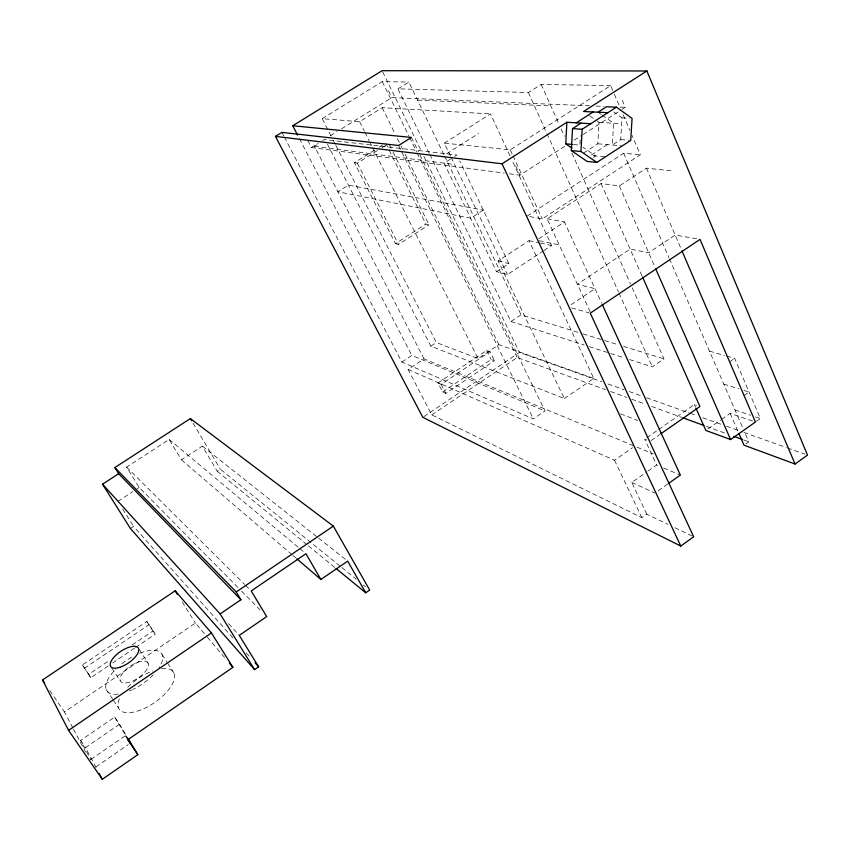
<?xml version="1.0" encoding="UTF-8"?>
<svg xmlns="http://www.w3.org/2000/svg" width="850" height="850" viewBox="0 0 850 850"><rect width="100%" height="100%" fill="white"/><g stroke="black" fill="none" stroke-linecap="round" stroke-linejoin="round"><path stroke-width="0.64" stroke-dasharray="4.25 3.19" d="M580.136 139.942L579.859 145.106L573.452 144.542M583.493 153.106L597.826 143.799L599.027 122.368L596.966 120.923M602.161 115.143L613.615 123.239L612.351 145.031L620.702 139.591L621.987 117.821L613.689 111.913M633.452 445.676L424.044 358.902L408.096 369.463L431.779 414.874L641.824 517.65L646.765 514.144L667.866 524.333M745.918 443.828L748.786 441.798L744.696 432.363M658.123 490.79L667.654 484.054M756.426 421.324L760.378 418.529L734.666 358.349L725.847 355.831M744.069 395.537L749.062 392.041L743.994 390.447M646.765 514.144L631.773 482.481L646.914 471.835M647.997 471.081L656.646 465.003L659.026 466.002M707.944 428.963L720.63 420.049M721.682 419.305L730.139 413.366L753.026 421.196M651.111 440.587L659.791 434.531M408.096 369.463L614.539 460.233L632.549 447.663M646.85 437.697L657.645 430.174M658.718 429.42L694.333 404.579L696.564 405.354M729.619 361.856L734.666 358.349M95.976 766.859L128.201 744.643M96.061 767.561L85.51 747.607L119.552 724.264L114.729 717.081L80.58 740.446L90.727 759.677M629.627 359.582L652.354 366.871L664.02 358.859L630.987 285.037M90.865 759.433L125.343 735.707L126.777 737.832M284.378 137.073L401.869 362.015L533.343 418.901L545.009 410.943L418.965 152.883M564.326 398.544L593.799 378.431L529.04 240.656L498.111 260.918L564.326 398.544L430.822 346.173L327.526 144.33M72.887 728.025L64.441 711.949L195.415 623.061L206.497 636.14M135.639 647.424L155.327 634.111L146.848 621.477L82.407 664.891L90.791 677.758L108.29 665.922M112.668 662.968L134.544 648.168M84.426 668.27L149.207 624.58M90.791 677.758L88.74 674.347L109.416 660.376M132.271 644.938L152.936 630.966L155.327 634.111M431.779 414.874L517.172 357.531L605.582 389.693M571.104 304.683L595.011 288.681L577.416 284.251L630.137 249.103L648.678 252.779L675.187 235.046L697.563 238.935M442.627 391.956L491.109 359.507L494.456 360.772L445.772 393.369L442.627 391.956L437.984 382.946L486.636 350.487L489.961 351.709L494.456 360.772M423.916 416.574L519.477 352.442L601.768 381.767M335.877 145.435L436.326 342.529L478.072 358.562L498.886 344.664L593.799 378.431M437.984 382.946L441.129 384.328L489.961 351.709M429.813 154.477L510.956 321.513L521.061 314.787L581.782 333.508M401.869 362.015L411.836 355.438L545.009 410.943M430.822 346.173L436.326 342.529M450.5 159.077L444.093 163.147L496.527 271.692L507.429 274.55L542.789 251.281M543.894 250.548L551.629 245.459L512.189 160.544M130.411 528.509L133.588 526.416L233.994 639.126M237.851 587.361L139.177 487.443L126.597 467.118L169.171 439.461L181.422 459.818L202.353 446.133L217.26 471.283L220.363 469.243L340.85 566.727M538.783 238.765L564.442 221.935L601.619 303.11M590.166 311.833L547.156 218.801L601.088 183.558L619.352 185.927L646.468 168.151L671.032 170.765M496.527 271.692L508.863 263.585L459.776 160.99M529.656 216.569L542.258 218.864L640.358 154.796L632.018 135.384M117.863 501.383L132.791 491.619M137.052 488.835L139.177 487.443M607.463 144.617L590.761 155.476L605.359 156.921M527.138 216.113L623.666 153.244L640.358 154.796M593.459 157.324L595.574 155.954L583.004 147.273M374.531 150.121L354.429 162.722L395.452 243.631L425.861 224.092L429.027 224.793L391.669 149.356M395.452 243.631L398.501 244.417L429.027 224.793M509.437 173.782L519.934 175.174L565.399 145.871M574.271 140.154L582.037 135.161M583.143 134.438L620.851 110.149M621.956 109.438L625.281 107.291L621.297 97.973M450.574 156.188L444.295 143.119L510.255 149.844L610.661 85.627L613.785 92.905M446.569 153.808L478.656 133.461M454.771 156.368L456.907 155.008L325.146 139.666M444.295 143.119L490.524 113.889L509.968 155.752M429.239 153.276L397.938 88.846L528.392 92.512L541.206 84.405L610.661 85.627M378.994 147.316L382.341 145.222M354.429 162.722L357.351 163.147L377.538 150.492M382.022 147.677L387.632 144.16M397.938 88.846L408.882 82.067L444.029 154.976M307.817 140.611L311.376 147.518L318.081 143.363M322.554 140.59L324.785 139.198M330.374 135.734L337.067 131.58M341.541 128.807L391.808 97.612L589.464 105.804M424.044 358.902L314.447 146.306L318.729 143.65M331.064 136L322.224 118.66L359.603 121.709L382.203 107.674L490.524 113.889M322.224 118.66L382.266 81.6L408.882 82.067M596.094 106.08L604.063 106.409M619.979 107.068L625.281 107.291M417.584 100.119L550.843 105.921M621.987 117.821L629.553 118.214M599.027 122.368L618.588 123.537M620.702 139.591L629.489 140.271M597.826 143.799L621.063 145.764M314.447 146.306L454.569 164.507M311.376 147.518L504.188 173.081M547.156 218.801L564.442 221.935M539.229 240.709L558.652 244.8M529.04 240.656L539.081 242.792M540.334 243.058L551.629 245.459M498.111 260.918L508.863 263.585M571.582 307.913L589.018 312.821M709.484 351.146L724.593 355.47M583.047 333.901L603.287 340.138M604.552 340.531L618.471 344.813M623.528 346.375L664.02 358.859M723.754 384.062L738.937 388.854M510.956 321.513L584.173 345.004M589.231 346.619L609.429 353.101M610.693 353.504L624.58 357.956M734.984 409.966L750.699 415.267M755.544 416.893L760.378 418.529M608.005 383.987L624.208 389.767M629.202 391.542L641.665 395.994M646.659 397.768L689.053 412.877M690.296 413.323L696.532 415.544M702.759 417.764L721.469 424.426M726.452 426.201L738.926 430.642M743.909 432.427L786.303 447.536M787.546 447.971L805.003 454.197M610.566 391.51L626.758 397.396M631.731 399.213L645.437 404.196M651.663 406.459L681.541 417.329M706.446 426.392L725.124 433.192M743.803 439.981L748.786 441.798M620.574 413.876L637.659 420.453M646.829 440.056L644.693 439.195L656.646 465.003M637.011 447.153L653.363 453.932M663.765 468.021L680.361 475.076M631.773 482.481L654.946 493.043M674.911 527.733L692.495 536.222M589.762 115.844L595.935 120.19M597.996 112.2L601.12 114.41M202.353 446.133L317.581 537.306M318.623 538.135L347.682 561.128M341.881 567.566L356.288 579.232M363.502 585.066L365.564 586.723M217.26 471.283L307.371 545.02M308.391 545.859L335.017 567.651M169.171 439.461L298.86 547.814M299.869 548.664L304.938 552.893M181.422 459.818L291.805 554.508M292.804 555.369L295.821 557.951M126.597 467.118L244.641 584.428M245.586 585.352L249.326 589.082M241.57 591.133L260.185 609.992M228.639 623.634L239.275 635.364M246.33 652.97L250.729 657.911M207.347 637.149L225.25 658.282M80.58 740.446L85.51 747.607M49.81 690.636L64.441 711.949M82.407 664.891L88.74 674.347M106.186 689.456L112.646 699.125M113.369 700.198L118.394 707.721M111.817 668.026L120.211 680.701M139.209 649.474L148.166 663.255A16.532 7.108 -34.2 0 1 129.721 682.168A16.532 7.108 -34.2 0 1 124.759 670.714A16.532 7.108 -34.2 0 1 148.166 663.255M162.106 654.553L166.982 662.129M167.673 663.213L173.942 672.945M146.848 621.477L152.936 630.966M182.155 601.928L195.415 623.061M122.655 509.001L133.588 526.416M119.552 724.264L127.67 737.789M114.729 717.081L126.958 737.492M125.343 735.707L127.776 739.766M193.046 423.077L220.363 469.243M73.493 729.173L85.563 752.133M281.934 132.387L283.772 135.894M299.455 138.688L411.836 355.438M441.129 384.328L445.772 393.369M333.466 140.718L335.272 144.256M357.351 163.147L398.501 244.417M359.603 121.709L364.342 131.187M364.937 132.366L369.081 140.664M369.676 141.844L372.045 146.583M372.629 147.762L478.072 358.562M385.698 143.119L388.609 148.984M389.183 150.163L425.861 224.092M486.636 350.487L491.109 359.507M389.332 144.638L391.085 148.176M382.203 107.674L395.101 133.875M397.449 138.635L400.382 144.585M400.966 145.786L402.73 149.356M405.078 154.116L498.886 344.664M398.576 145.488L533.343 418.901M382.691 71.899L421.526 151.544M423.842 156.294L519.477 352.442M411.411 137.424L418.381 151.693M388.429 90.695L391.808 97.612M382.266 81.6L409.009 136.308M409.594 137.498L416.574 151.768M417.148 152.958L517.172 357.531M444.603 156.177L521.061 314.787M451.148 157.377L507.429 274.55M614.539 460.233L641.824 517.65M510.255 149.844L512.465 154.604M513.017 155.794L542.258 218.864M515.61 165.867L519.934 175.174M528.392 92.512L546.412 132.398M546.964 133.599L618.492 291.933M619.044 293.144L652.354 366.871M541.206 84.405L558.96 124.079M561.128 128.924L564.379 136.181M571.954 153.127L630.445 283.826M601.088 183.558L641.952 275.74M694.333 404.579L695.374 406.938M619.352 185.927L655.063 267.336M730.139 413.366L738.352 432.225M623.666 153.244L668.939 257.667M669.471 258.878L742.656 427.646M646.468 168.151L681.466 249.677M614.306 94.127L620.032 107.472M623.167 114.75L629.935 130.528M139.761 653.268A33.076 14.206 -34.2 0 1 158.907 667.93M153.212 674.9A33.076 14.206 -34.2 0 1 133.269 689.265M132.186 689.786A33.076 14.206 -34.2 0 1 129.678 690.891M118.033 694.131A33.076 14.206 -34.2 0 1 115.802 669.141M121.933 663.701A33.076 14.206 -34.2 0 1 134.056 655.871M161.627 668.653A32.895 14.556 -34.4 0 1 171.222 686.035A32.895 14.556 -34.4 0 1 134.768 711.843A32.895 14.556 -34.4 0 1 119.552 698.445M127.734 687.193A32.895 14.556 -34.4 0 1 152.724 670.905M483.267 210.099L470.698 218.216L337.875 191.749L348.404 185.119L483.267 210.099"/><path stroke-width="1.27" d="M571.965 148.134L565.76 143.863L566.854 122.262L590.739 123.739L616.399 107.174L632.071 118.352L630.742 140.377L596.849 162.456L587.138 161.426L571.37 150.599L572.518 128.605L581.028 123.144M596.849 162.456L580.964 151.512L582.144 129.274L590.739 123.739M292.729 125.736L411.411 137.424L398.576 145.488L281.934 132.387L275.442 136.383L422.811 417.308L680.765 546.051L693.664 536.796L590.272 313.172L700.049 239.371L795.048 464.026L807.5 455.09L646.882 70.975L382.107 70.709L292.729 125.736L297.617 135.161M668.716 483.31L680.361 475.076L602.172 304.311M695.906 408.106L705.829 430.44L730.607 439.567L755.438 422.014L681.987 250.899M660.875 433.776L699.922 406.513L642.483 276.951M102.531 484.203L130.411 528.509L254.575 669.63L258.655 666.814L239.275 635.364L266.698 616.59L251.207 590.941L305.947 553.743L320.907 579.466L347.682 561.128L365.734 592.79L369.676 590.059L333.338 526.108L190.379 418.572L114.846 467.574L118.66 473.716L240.933 599.749L220.118 613.891L102.531 484.203L118.66 473.716M137.817 754.704L127.776 739.766L232.921 667.346L211.448 632.952L175.174 590.803L42.5 679.979L68.563 730.362L102.276 779.291L137.817 754.704L128.35 738.916M68.563 730.362L211.448 632.952M114.846 467.574L236.204 591.982L333.338 526.108M576.247 122.846L593.141 111.966M597.996 112.2L606.443 106.76L616.399 107.174M646.882 70.975L583.578 111.499L607.878 112.678M275.442 136.383L502.042 163.795L566.854 122.262M572.518 128.605L582.144 129.274M565.76 143.863L572.167 144.426M571.37 150.599L580.964 151.512M682.794 417.786L703.959 425.489M733.847 436.358L742.56 439.535M795.048 464.026L744.005 445.188L738.873 433.404M336.037 568.491L365.734 592.79M296.82 558.811L320.907 579.466M255.127 662.862L258.655 666.814M229.511 663.319L232.921 667.346M42.5 679.979L44.699 683.177M127.489 738.894L130.358 743.155L127.638 738.618M175.174 590.803L177.268 594.139M220.118 613.891L254.575 669.63M236.204 591.982L240.933 599.749M190.379 418.572L191.707 420.824M99.174 773.426L102.276 779.291M502.042 163.795L680.765 546.051M655.594 268.547L730.607 439.567M119.892 667.271A16.617 6.959 -34.1 0 0 138.529 648.423A16.617 6.959 -34.1 0 0 115.069 656.019A16.617 6.959 -34.1 0 0 119.892 667.271"/></g></svg>
